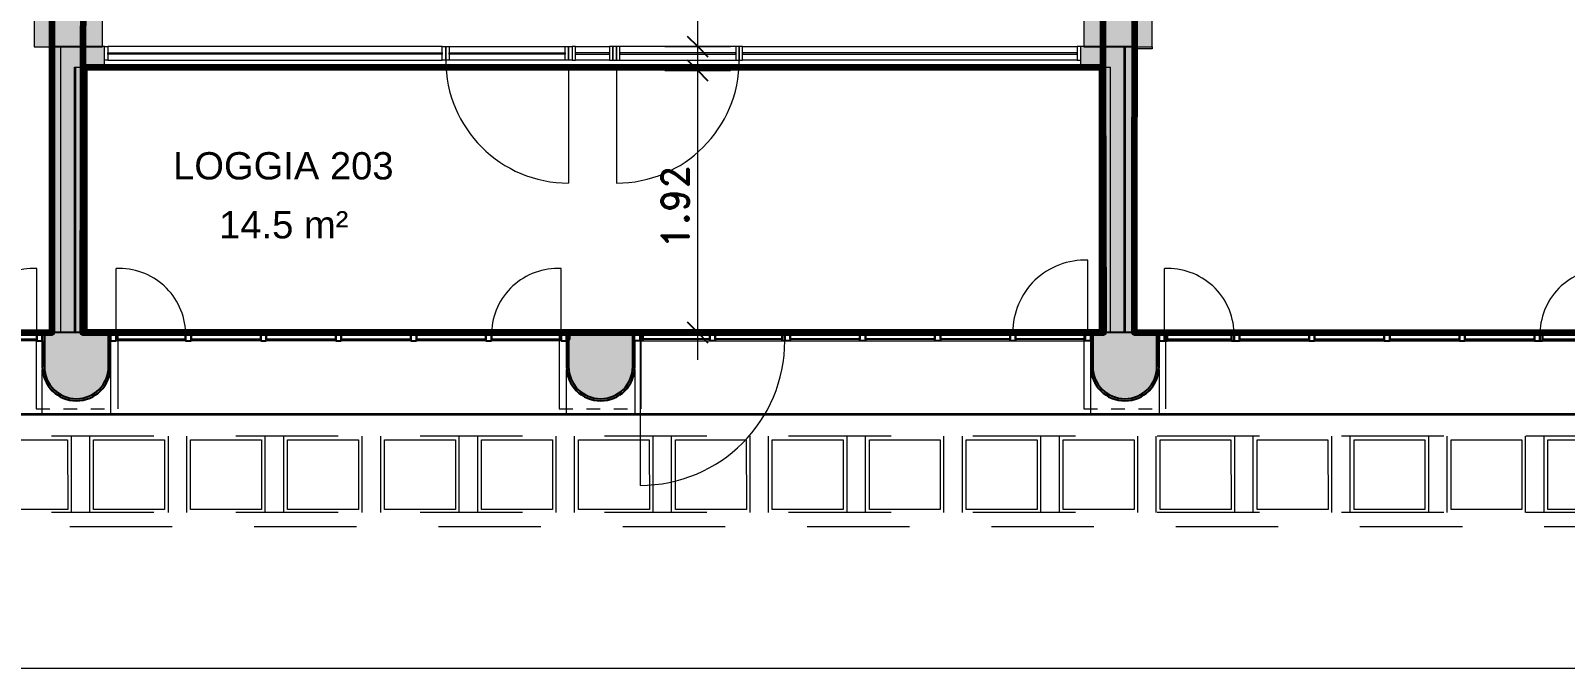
# Model space of a CAD drawing. Header units: metres. Extents: x -227.9 to -140, y 37.9 to 92.1.
# Drawn here: x -218.9 to -207.66, y 38.01 to 42.68 of the extents above; entities that cross this region are included whole.
import ezdxf

# ---------------------------------------------------------------- set-up
doc = ezdxf.new("R2010")
doc.units = ezdxf.units.M
doc.linetypes.add('JIS_02_0.7', pattern=[1.35, 0.75, -0.6])
doc.linetypes.add('Projeté', pattern=[0.003969, 0.002381, -0.001587])
for name, color, linetype, lineweight in [('A-ANNO-DIMS', 7, 'Continuous', 9), ('A-ANNO-DIMS-100', 7, 'Continuous', 9), ('A-AREA-IDEN', 7, 'Continuous', 9), ('A-COLS', 7, 'Continuous', 5), ('A-FLOR', 7, 'Continuous', 5), ('A-GLAZ', 7, 'Continuous', 5), ('A-WALL', 7, 'Continuous', 5), ('A-WALL-PATT', 7, 'Continuous', 13), ('I-WALL', 7, 'Continuous', 5), ('Q-SPCQ', 7, 'Continuous', 5), ('S-COLS', 7, 'Continuous', 5)]:
    doc.layers.add(name, color=color, linetype=linetype, lineweight=lineweight)
doc.layers.add('A-DETL', color=94, linetype='Continuous', lineweight=5, true_color=0x00a600)
doc.layers.add('Chambre', color=40, linetype='Continuous')
doc.layers.add('LOGGIA', color=131, linetype='Continuous')
doc.styles.add('Arial_1', font='arial.ttf', dxfattribs={"height": 0.2})
doc.styles.add('RomanD_B', font='', dxfattribs={"height": 0.2})
doc.styles.get('RomanD_B').set_extended_font_data('RomanD', bold=True)
doc.dimstyles.new('LAG-Romans_0_2', dxfattribs={"dimscale": 0.3048, "dimtxt": 0.200715, "dimasz": 0.492126, "dimexe": 0.787402, "dimexo": 0.0625, "dimgap": 0, "dimtad": 1, "dimrnd": 0.01, "dimzin": 0, "dimdsep": 46, "dimtxsty": 'RomanD_B', "dimblk1": 'OBLIQUE', "dimblk2": 'OBLIQUE', "dimsah": 1, "dimcen": 0.09, "dimdle": 0.656168, "dimazin": 0, "dimtfac": 1, "dimtdec": 4, "dimtix": 1, "dimtmove": 0, "dimatfit": 3, "dimfxl": 0.787402, "dimfxlon": 1, "dimtvp": 1, "dimtolj": 1, "dimtzin": 0, "dimarcsym": 2})

# ---------------------------------------------------------------- blocks, each defined once
blk = doc.blocks.new('LAG-B2020-FENÊTRE-12FT-02-01 - LAG-B2020-FENÊTRE-12FT-02-01_02-V3-MUC-LAG-PRO-PLA-ARC-TZN-N02-AG02Ec-Cote')
at = {"layer": 'A-GLAZ', "lineweight": 9}
for p, q in [((2.54, 0.323), (-0.8, 0.323)), ((-0.8, 0.313), (-0.8, 0.323)), ((2.54, 0.313), (-0.8, 0.313)), ((2.54, 0.323), (2.54, 0.313)), ((2.54, 0.313), (2.54, 0.28)), ((-0.8, -0.03), (-0.8, -0.01)), ((-0.76, -0.22), (-0.25, -0.22)), ((-0.21, -0.22), (0.3, -0.22)), ((0.34, -0.22), (0.85, -0.22)), ((0.89, -0.22), (1.4, -0.22)), ((1.44, -0.22), (1.95, -0.22)), ((1.99, -0.22), (2.5, -0.22)), ((-0.25, -0.28), (-0.76, -0.28)), ((-0.76, -0.28), (-0.76, -0.75)), ((0.3, -0.28), (-0.21, -0.28)), ((0.85, -0.28), (0.34, -0.28)), ((1.4, -0.28), (0.89, -0.28)), ((1.95, -0.28), (1.44, -0.28)), ((2.5, -0.28), (1.99, -0.28)), ((2.5, -0.28), (2.5, -0.75))]:
    blk.add_line(p, q, dxfattribs=at)
at = {"layer": 'A-GLAZ', "lineweight": 25}
for p, q in [((-0.76, -0.22), (-0.8, -0.22)), ((-0.8, -0.22), (-0.8, -0.28)), ((-0.76, -0.28), (-0.76, -0.22)), ((-0.21, -0.22), (-0.25, -0.22)), ((-0.25, -0.22), (-0.25, -0.28)), ((-0.21, -0.28), (-0.21, -0.22)), ((0.34, -0.22), (0.3, -0.22)), ((0.3, -0.22), (0.3, -0.28)), ((0.34, -0.28), (0.34, -0.22)), ((0.89, -0.22), (0.85, -0.22)), ((0.85, -0.22), (0.85, -0.28)), ((0.89, -0.28), (0.89, -0.22)), ((1.44, -0.22), (1.4, -0.22)), ((1.4, -0.22), (1.4, -0.28)), ((1.44, -0.28), (1.44, -0.22)), ((1.99, -0.22), (1.95, -0.22)), ((1.95, -0.22), (1.95, -0.28)), ((1.99, -0.28), (1.99, -0.22)), ((2.54, -0.22), (2.5, -0.22)), ((2.5, -0.22), (2.5, -0.28)), ((2.54, -0.28), (2.54, -0.22)), ((-0.8, -0.28), (-0.76, -0.28)), ((-0.25, -0.232), (-0.76, -0.232)), ((-0.76, -0.232), (-0.76, -0.268)), ((-0.76, -0.268), (-0.25, -0.268)), ((-0.25, -0.268), (-0.25, -0.232)), ((-0.25, -0.28), (-0.21, -0.28)), ((0.3, -0.232), (-0.21, -0.232)), ((-0.21, -0.232), (-0.21, -0.268)), ((-0.21, -0.268), (0.3, -0.268)), ((0.3, -0.268), (0.3, -0.232)), ((0.3, -0.28), (0.34, -0.28)), ((0.85, -0.232), (0.34, -0.232)), ((0.34, -0.232), (0.34, -0.268)), ((0.34, -0.268), (0.85, -0.268)), ((0.85, -0.268), (0.85, -0.232)), ((0.85, -0.28), (0.89, -0.28)), ((1.4, -0.232), (0.89, -0.232)), ((0.89, -0.232), (0.89, -0.268)), ((0.89, -0.268), (1.4, -0.268)), ((1.4, -0.268), (1.4, -0.232)), ((1.4, -0.28), (1.44, -0.28)), ((1.95, -0.232), (1.44, -0.232)), ((1.44, -0.232), (1.44, -0.268)), ((1.44, -0.268), (1.95, -0.268)), ((1.95, -0.268), (1.95, -0.232)), ((1.95, -0.28), (1.99, -0.28)), ((2.5, -0.232), (1.99, -0.232)), ((1.99, -0.232), (1.99, -0.268)), ((1.99, -0.268), (2.5, -0.268)), ((2.5, -0.268), (2.5, -0.232)), ((2.5, -0.28), (2.54, -0.28))]:
    blk.add_line(p, q, dxfattribs=at)
at = {"layer": 'A-GLAZ', "lineweight": 9}
for centre, start, end in [((-0.736, -0.264), 267.1419, 358.1318), ((2.476, -0.264), 181.8682, 272.8581)]:
    blk.add_arc(centre, 0.486, start, end, dxfattribs=at)
blk = doc.blocks.new('LAG-B2020-FENÊTRE-12FT-02-01 - LAG-B2020-FENÊTRE-12FT-02-01_02-V4-MUC-LAG-PRO-PLA-ARC-TZN-N02-AG02Ec-Cote')
at = {"layer": 'A-GLAZ', "lineweight": 9}
for p, q in [((2.54, 0.323), (-0.8, 0.323)), ((-0.8, 0.313), (-0.8, 0.323)), ((2.54, 0.313), (-0.8, 0.313)), ((2.54, 0.323), (2.54, 0.313)), ((-0.8, -0.03), (-0.8, -0.01)), ((2.54, -0.01), (2.54, -0.03)), ((-0.76, -0.22), (-0.25, -0.22)), ((-0.21, -0.22), (0.3, -0.22)), ((0.34, -0.22), (0.85, -0.22)), ((0.89, -0.22), (1.4, -0.22)), ((1.44, -0.22), (1.95, -0.22)), ((1.99, -0.22), (2.5, -0.22)), ((-0.25, -0.28), (-0.76, -0.28)), ((-0.76, -0.28), (-0.76, -0.75)), ((0.3, -0.28), (-0.21, -0.28)), ((0.85, -0.28), (0.34, -0.28)), ((1.4, -0.28), (0.89, -0.28)), ((1.95, -0.28), (1.44, -0.28)), ((2.5, -0.28), (1.99, -0.28)), ((2.5, -0.28), (2.5, -0.75))]:
    blk.add_line(p, q, dxfattribs=at)
at = {"layer": 'A-GLAZ', "lineweight": 25}
for p, q in [((-0.76, -0.22), (-0.8, -0.22)), ((-0.8, -0.22), (-0.8, -0.28)), ((-0.76, -0.28), (-0.76, -0.22)), ((-0.21, -0.22), (-0.25, -0.22)), ((-0.25, -0.22), (-0.25, -0.28)), ((-0.21, -0.28), (-0.21, -0.22)), ((0.34, -0.22), (0.3, -0.22)), ((0.3, -0.22), (0.3, -0.28)), ((0.34, -0.28), (0.34, -0.22)), ((0.89, -0.22), (0.85, -0.22)), ((0.85, -0.22), (0.85, -0.28)), ((0.89, -0.28), (0.89, -0.22)), ((1.44, -0.22), (1.4, -0.22)), ((1.4, -0.22), (1.4, -0.28)), ((1.44, -0.28), (1.44, -0.22)), ((1.99, -0.22), (1.95, -0.22)), ((1.95, -0.22), (1.95, -0.28)), ((1.99, -0.28), (1.99, -0.22)), ((2.54, -0.22), (2.5, -0.22)), ((2.5, -0.22), (2.5, -0.28)), ((2.54, -0.28), (2.54, -0.22)), ((-0.8, -0.28), (-0.76, -0.28)), ((-0.25, -0.232), (-0.76, -0.232)), ((-0.76, -0.232), (-0.76, -0.268)), ((-0.76, -0.268), (-0.25, -0.268)), ((-0.25, -0.268), (-0.25, -0.232)), ((-0.25, -0.28), (-0.21, -0.28)), ((0.3, -0.232), (-0.21, -0.232)), ((-0.21, -0.232), (-0.21, -0.268)), ((-0.21, -0.268), (0.3, -0.268)), ((0.3, -0.268), (0.3, -0.232)), ((0.3, -0.28), (0.34, -0.28)), ((0.85, -0.232), (0.34, -0.232)), ((0.34, -0.232), (0.34, -0.268)), ((0.34, -0.268), (0.85, -0.268)), ((0.85, -0.268), (0.85, -0.232)), ((0.85, -0.28), (0.89, -0.28)), ((1.4, -0.232), (0.89, -0.232)), ((0.89, -0.232), (0.89, -0.268)), ((0.89, -0.268), (1.4, -0.268)), ((1.4, -0.268), (1.4, -0.232)), ((1.4, -0.28), (1.44, -0.28)), ((1.95, -0.232), (1.44, -0.232)), ((1.44, -0.232), (1.44, -0.268)), ((1.44, -0.268), (1.95, -0.268)), ((1.95, -0.268), (1.95, -0.232)), ((1.95, -0.28), (1.99, -0.28)), ((2.5, -0.232), (1.99, -0.232)), ((1.99, -0.232), (1.99, -0.268)), ((1.99, -0.268), (2.5, -0.268)), ((2.5, -0.268), (2.5, -0.232)), ((2.5, -0.28), (2.54, -0.28))]:
    blk.add_line(p, q, dxfattribs=at)
at = {"layer": 'A-GLAZ', "lineweight": 9}
for centre, start, end in [((-0.736, -0.264), 267.1419, 358.1318), ((2.476, -0.264), 181.8682, 272.8581)]:
    blk.add_arc(centre, 0.486, start, end, dxfattribs=at)
blk = doc.blocks.new('LAG-B2020-FENÊTRE-12FT-02-01 - LAG-B2020-FENÊTRE-12FT-02-01_02-V5-MUC-LAG-PRO-PLA-ARC-TZN-N02-AG02Ec-Cote')
at = {"layer": 'A-GLAZ', "lineweight": 9}
for p, q in [((-0.76, -0.28), (-0.76, -0.75)), ((2.5, -0.28), (2.5, -0.75))]:
    blk.add_line(p, q, dxfattribs=at)
for centre, start, end in [((-0.736, -0.264), 267.1419, 358.1318), ((2.476, -0.264), 181.8682, 272.8581)]:
    blk.add_arc(centre, 0.486, start, end, dxfattribs=at)
blk = doc.blocks.new('LAG-B2010_90-VIDE-COLONNE - LAG-B2010_90-VIDE-COLONNE-FAC-0_5_1_7-10796201-MUC-LAG-PRO-PLA-ARC-TZN-N02-AG02Ec-Cote')
at = {"layer": 'A-GLAZ', "linetype": 'Projeté', "lineweight": 9}
for p, q in [((0.292, 0.28), (-0.308, 0.28)), ((-0.308, -0.28), (0.292, -0.28))]:
    blk.add_line(p, q, dxfattribs=at)
at = {"layer": 'A-GLAZ', "lineweight": 9}
for p, q in [((-0.308, 0.28), (-0.308, -0.28)), ((0.292, -0.28), (0.292, 0.28))]:
    blk.add_line(p, q, dxfattribs=at)
blk = doc.blocks.new('LAG-rebord de fenêtre - LAG-rebord de fenêtre-V16-MUC-LAG-PRO-PLA-ARC-TZN-N02-AG02Ec-Cote')
at = {"layer": 'Q-SPCQ', "color": 9, "lineweight": 9, "true_color": 0xc0c0c0}
for p, q in [((0.5, 0.355), (0, 0.355)), ((0, 0.345), (0, 0.355)), ((0, 0.022), (0, 0.345)), ((0.5, 0.345), (0, 0.345)), ((0.5, 0.355), (0.5, 0.345)), ((0.5, 0.345), (0.5, 0.022)), ((0.101, 0.202), (0.106, 0.206)), ((0.394, 0.205), (0.399, 0.202)), ((0, 0.022), (0.004, 0.05)), ((0.496, 0.05), (0.5, 0.022))]:
    blk.add_line(p, q, dxfattribs=at)
at = {"layer": 'Q-SPCQ', "color": 9, "lineweight": 9, "true_color": 0xc0c0c0, "flags": 128}
for points in [[(0.028, 0.116), (0.031, 0.123), (0.042, 0.141)], [(0.059, 0.163), (0.062, 0.166), (0.073, 0.177)], [(0.428, 0.177), (0.438, 0.166), (0.441, 0.163)], [(0.458, 0.141), (0.469, 0.123), (0.472, 0.116)], [(0.007, 0.063), (0.01, 0.074), (0.019, 0.098)], [(0.481, 0.098), (0.49, 0.074), (0.493, 0.063)]]:
    blk.add_lwpolyline(points, dxfattribs=at)
blk = doc.blocks.new('LAG-B2020-FENÊTRE-12FT-02-01_01 Incendies - LAG-B2020-FENÊTRE-12FT-02-01_02P-14189756-MUC-LAG-PRO-PLA-ARC-TZN-N02-AG02Ec-Cote')
at = {"layer": 'A-GLAZ', "lineweight": 13}
for p, q in [((2.52, 0.28), (2.52, 0.81)), ((-0.76, 0.22), (-0.76, -0.84))]:
    blk.add_line(p, q, dxfattribs=at)
at = {"layer": 'A-GLAZ', "lineweight": 25}
for p, q in [((-0.8, 0.22), (-0.8, 0.28)), ((-0.8, 0.28), (-0.76, 0.28)), ((-0.76, 0.22), (-0.76, 0.28)), ((-0.76, 0.28), (-0.74, 0.28)), ((-0.76, 0.28), (-0.76, 0.22)), ((-0.74, 0.28), (-0.74, 0.22)), ((-0.74, 0.232), (-0.74, 0.268)), ((-0.74, 0.268), (-0.25, 0.268)), ((-0.25, 0.232), (-0.74, 0.232)), ((-0.25, 0.22), (-0.25, 0.28)), ((-0.25, 0.28), (-0.21, 0.28)), ((-0.25, 0.268), (-0.25, 0.232)), ((-0.21, 0.28), (-0.21, 0.22)), ((-0.21, 0.232), (-0.21, 0.268)), ((-0.21, 0.268), (0.28, 0.268)), ((0.28, 0.232), (-0.21, 0.232)), ((0.28, 0.22), (0.28, 0.28)), ((0.28, 0.28), (0.3, 0.28)), ((0.28, 0.268), (0.28, 0.232)), ((0.3, 0.28), (0.3, 0.22)), ((0.3, 0.22), (0.3, 0.28)), ((0.3, 0.28), (0.34, 0.28)), ((0.34, 0.28), (0.34, 0.22)), ((0.34, 0.232), (0.34, 0.268)), ((0.34, 0.268), (0.85, 0.268)), ((0.85, 0.232), (0.34, 0.232)), ((0.85, 0.22), (0.85, 0.28)), ((0.85, 0.28), (0.89, 0.28)), ((0.85, 0.268), (0.85, 0.232)), ((0.89, 0.28), (0.89, 0.22)), ((0.89, 0.232), (0.89, 0.268)), ((0.89, 0.268), (1.4, 0.268)), ((1.4, 0.232), (0.89, 0.232)), ((1.4, 0.22), (1.4, 0.28)), ((1.4, 0.28), (1.44, 0.28)), ((1.4, 0.268), (1.4, 0.232)), ((1.44, 0.28), (1.44, 0.22)), ((1.44, 0.232), (1.44, 0.268)), ((1.44, 0.268), (1.95, 0.268)), ((1.95, 0.232), (1.44, 0.232)), ((1.95, 0.22), (1.95, 0.28)), ((1.95, 0.28), (1.99, 0.28)), ((1.95, 0.268), (1.95, 0.232)), ((1.99, 0.28), (1.99, 0.22)), ((1.99, 0.232), (1.99, 0.268)), ((1.99, 0.268), (2.5, 0.268)), ((2.5, 0.232), (1.99, 0.232)), ((2.5, 0.22), (2.5, 0.28)), ((2.5, 0.28), (2.54, 0.28)), ((2.5, 0.268), (2.5, 0.232)), ((2.54, 0.28), (2.54, 0.22)), ((-0.76, 0.22), (-0.8, 0.22)), ((-0.74, 0.22), (-0.76, 0.22)), ((-0.21, 0.22), (-0.25, 0.22)), ((0.3, 0.22), (0.28, 0.22)), ((0.34, 0.22), (0.3, 0.22)), ((0.89, 0.22), (0.85, 0.22)), ((1.44, 0.22), (1.4, 0.22)), ((1.99, 0.22), (1.95, 0.22)), ((2.54, 0.22), (2.5, 0.22))]:
    blk.add_line(p, q, dxfattribs=at)
at = {"layer": 'A-GLAZ', "lineweight": 9}
for p, q in [((-0.25, 0.28), (-0.74, 0.28)), ((0.28, 0.28), (-0.21, 0.28)), ((0.85, 0.28), (0.34, 0.28)), ((1.4, 0.28), (0.89, 0.28)), ((1.95, 0.28), (1.44, 0.28)), ((2.5, 0.28), (1.99, 0.28)), ((-0.74, 0.22), (-0.25, 0.22)), ((-0.21, 0.22), (0.28, 0.22)), ((0.34, 0.22), (0.85, 0.22)), ((0.89, 0.22), (1.4, 0.22)), ((1.44, 0.22), (1.95, 0.22)), ((1.99, 0.22), (2.5, 0.22)), ((2.54, 0.22), (2.54, -0.313)), ((-0.8, 0.006), (-0.8, 0.024)), ((-0.8, -0.323), (-0.8, -0.313)), ((-0.8, -0.313), (2.54, -0.313)), ((-0.8, -0.323), (2.54, -0.323)), ((2.54, -0.313), (2.54, -0.323))]:
    blk.add_line(p, q, dxfattribs=at)
at = {"layer": 'A-GLAZ', "lineweight": 13}
for centre, radius, start, end in [((2.499, 0.282), 0.529, 87.6866, 180.1887), ((-0.76, 0.22), 1.06, 270, 360)]:
    blk.add_arc(centre, radius, start, end, dxfattribs=at)
blk = doc.blocks.new('MUC-LAG-DCE-M3D-ARC-FAC-TNV-v21_rvt-1-MUC-LAG-PRO-PLA-ARC-TZN-N02-AG02Ec-Cote')
at = {"layer": 'A-COLS', "true_color": 0x808080}
for points in [[(-214.722, 39.97), (-214.666, 39.976), (-214.613, 39.994), (-214.566, 40.024), (-214.526, 40.064), (-214.497, 40.111), (-214.478, 40.164), (-214.472, 40.22), (-214.473, 40.47), (-214.487, 40.47), (-214.487, 40.22), (-214.493, 40.167), (-214.51, 40.118), (-214.538, 40.073), (-214.575, 40.036), (-214.62, 40.008), (-214.67, 39.991), (-214.722, 39.985), (-214.774, 39.991), (-214.824, 40.008), (-214.868, 40.036), (-214.906, 40.073), (-214.934, 40.118), (-214.951, 40.167), (-214.957, 40.22), (-214.957, 40.47), (-214.972, 40.47), (-214.972, 40.22), (-214.966, 40.164), (-214.947, 40.111), (-214.917, 40.064), (-214.878, 40.024), (-214.83, 39.994), (-214.778, 39.976)], [(-214.722, 39.985), (-214.67, 39.991), (-214.62, 40.008), (-214.575, 40.036), (-214.538, 40.073), (-214.51, 40.118), (-214.493, 40.167), (-214.487, 40.22), (-214.487, 40.47), (-214.957, 40.47), (-214.957, 40.22), (-214.951, 40.167), (-214.934, 40.118), (-214.906, 40.073), (-214.868, 40.036), (-214.824, 40.008), (-214.774, 39.991)]]:
    blk.add_hatch(color=8, dxfattribs=at).paths.add_polyline_path(points)
at = {"layer": 'A-WALL', "true_color": 0x808080}
for points in [[(-218.562, 39.97), (-218.506, 39.976), (-218.453, 39.994), (-218.406, 40.024), (-218.366, 40.064), (-218.337, 40.111), (-218.318, 40.164), (-218.312, 40.22), (-218.312, 40.47), (-218.327, 40.47), (-218.327, 40.22), (-218.333, 40.167), (-218.35, 40.118), (-218.378, 40.073), (-218.415, 40.036), (-218.46, 40.008), (-218.51, 39.991), (-218.562, 39.985), (-218.614, 39.991), (-218.664, 40.008), (-218.708, 40.036), (-218.746, 40.073), (-218.774, 40.118), (-218.791, 40.167), (-218.797, 40.22), (-218.797, 40.47), (-218.812, 40.47), (-218.812, 40.22), (-218.806, 40.164), (-218.787, 40.111), (-218.757, 40.064), (-218.718, 40.024), (-218.67, 39.994), (-218.618, 39.976), (-218.61, 39.975)], [(-218.562, 39.985), (-218.51, 39.991), (-218.46, 40.008), (-218.415, 40.036), (-218.378, 40.073), (-218.35, 40.118), (-218.333, 40.167), (-218.327, 40.22), (-218.327, 40.47), (-218.797, 40.47), (-218.797, 40.22), (-218.791, 40.167), (-218.774, 40.118), (-218.746, 40.073), (-218.708, 40.036), (-218.664, 40.008), (-218.61, 39.99)], [(-214.947, 40.42), (-214.947, 40.47), (-214.972, 40.47), (-214.972, 40.42)], [(-210.882, 39.97), (-210.826, 39.976), (-210.773, 39.994), (-210.726, 40.024), (-210.686, 40.064), (-210.657, 40.111), (-210.638, 40.164), (-210.632, 40.22), (-210.632, 40.47), (-210.647, 40.47), (-210.647, 40.22), (-210.653, 40.167), (-210.67, 40.118), (-210.698, 40.073), (-210.735, 40.036), (-210.78, 40.008), (-210.83, 39.991), (-210.882, 39.985), (-210.934, 39.991), (-210.984, 40.008), (-211.028, 40.036), (-211.066, 40.073), (-211.094, 40.118), (-211.111, 40.167), (-211.117, 40.22), (-211.117, 40.47), (-211.132, 40.47), (-211.132, 40.22), (-211.126, 40.164), (-211.107, 40.111), (-211.077, 40.064), (-211.038, 40.024), (-210.99, 39.994), (-210.938, 39.976)], [(-210.882, 39.985), (-210.83, 39.991), (-210.78, 40.008), (-210.735, 40.036), (-210.698, 40.073), (-210.67, 40.118), (-210.653, 40.167), (-210.647, 40.22), (-210.647, 40.47), (-211.117, 40.47), (-211.117, 40.22), (-211.111, 40.167), (-211.094, 40.118), (-211.066, 40.073), (-211.028, 40.036), (-210.984, 40.008), (-210.934, 39.991)]]:
    blk.add_hatch(color=8, dxfattribs=at).paths.add_polyline_path(points)
at = {"layer": 'A-COLS', "lineweight": 25}
for p, q in [((-214.957, 40.47), (-214.972, 40.47)), ((-214.487, 40.47), (-214.957, 40.47)), ((-214.957, 40.47), (-214.957, 40.22)), ((-214.957, 40.22), (-214.957, 40.47)), ((-214.487, 40.22), (-214.487, 40.47)), ((-214.473, 40.47), (-214.487, 40.47)), ((-214.487, 40.47), (-214.487, 40.22)), ((-214.972, 40.41), (-214.972, 40.22)), ((-214.472, 40.22), (-214.472, 40.41))]:
    blk.add_line(p, q, dxfattribs=at)
for radius in [0.25, 0.235, 0.235]:
    blk.add_arc((-214.722, 40.22), radius, 180, 360, dxfattribs=at)
at = {"layer": 'A-FLOR', "lineweight": 9}
blk.add_line((-226.83, 38.01), (-204.583, 38.01), dxfattribs=at)
at = {"layer": 'A-GLAZ', "lineweight": 25}
for p, q in [((-210.592, 40.47), (-210.632, 40.47)), ((-210.632, 40.47), (-210.632, 40.41)), ((-210.592, 40.41), (-210.592, 40.47)), ((-210.572, 40.47), (-210.592, 40.47)), ((-210.592, 40.47), (-210.592, 40.41)), ((-210.572, 40.41), (-210.572, 40.47)), ((-210.082, 40.47), (-210.102, 40.47)), ((-210.102, 40.47), (-210.102, 40.41)), ((-210.042, 40.47), (-210.082, 40.47)), ((-210.082, 40.47), (-210.082, 40.41)), ((-210.082, 40.41), (-210.082, 40.47)), ((-210.042, 40.41), (-210.042, 40.47)), ((-209.532, 40.47), (-209.532, 40.41)), ((-209.492, 40.47), (-209.532, 40.47)), ((-209.492, 40.41), (-209.492, 40.47)), ((-208.942, 40.47), (-208.982, 40.47)), ((-208.982, 40.47), (-208.982, 40.41)), ((-208.942, 40.41), (-208.942, 40.47)), ((-208.392, 40.47), (-208.432, 40.47)), ((-208.432, 40.47), (-208.432, 40.41)), ((-208.392, 40.41), (-208.392, 40.47)), ((-207.882, 40.47), (-207.882, 40.41)), ((-207.842, 40.47), (-207.882, 40.47)), ((-207.842, 40.41), (-207.842, 40.47)), ((-207.822, 40.47), (-207.842, 40.47)), ((-207.842, 40.47), (-207.842, 40.41)), ((-207.822, 40.41), (-207.822, 40.47)), ((-210.632, 40.41), (-210.592, 40.41)), ((-210.592, 40.41), (-210.572, 40.41)), ((-210.102, 40.458), (-210.572, 40.458)), ((-210.572, 40.458), (-210.572, 40.422)), ((-210.572, 40.422), (-210.102, 40.422)), ((-210.102, 40.422), (-210.102, 40.458)), ((-210.102, 40.41), (-210.082, 40.41)), ((-210.082, 40.41), (-210.042, 40.41)), ((-209.532, 40.458), (-210.042, 40.458)), ((-210.042, 40.458), (-210.042, 40.422)), ((-210.042, 40.422), (-209.532, 40.422)), ((-209.532, 40.422), (-209.532, 40.458)), ((-209.532, 40.41), (-209.492, 40.41)), ((-208.982, 40.458), (-209.492, 40.458)), ((-209.492, 40.458), (-209.492, 40.422)), ((-209.492, 40.422), (-208.982, 40.422)), ((-208.982, 40.422), (-208.982, 40.458)), ((-208.982, 40.41), (-208.942, 40.41)), ((-208.432, 40.458), (-208.942, 40.458)), ((-208.942, 40.458), (-208.942, 40.422)), ((-208.942, 40.422), (-208.432, 40.422)), ((-208.432, 40.422), (-208.432, 40.458)), ((-208.432, 40.41), (-208.392, 40.41)), ((-208.392, 40.458), (-208.392, 40.422)), ((-207.882, 40.458), (-208.392, 40.458)), ((-208.392, 40.422), (-207.882, 40.422)), ((-207.882, 40.422), (-207.882, 40.458)), ((-207.882, 40.41), (-207.842, 40.41)), ((-207.842, 40.41), (-207.822, 40.41)), ((-207.822, 40.458), (-207.822, 40.422)), ((-207.352, 40.458), (-207.822, 40.458)), ((-207.822, 40.422), (-207.352, 40.422))]:
    blk.add_line(p, q, dxfattribs=at)
at = {"layer": 'A-GLAZ', "lineweight": 9}
for p, q in [((-210.572, 40.47), (-210.102, 40.47)), ((-209.532, 40.47), (-210.042, 40.47)), ((-209.492, 40.47), (-208.982, 40.47)), ((-208.942, 40.47), (-208.432, 40.47)), ((-208.392, 40.47), (-207.882, 40.47)), ((-207.822, 40.47), (-207.352, 40.47)), ((-210.572, 40.41), (-210.102, 40.41)), ((-210.042, 40.41), (-209.532, 40.41)), ((-209.492, 40.41), (-208.982, 40.41)), ((-208.942, 40.41), (-208.432, 40.41)), ((-208.392, 40.41), (-207.882, 40.41)), ((-207.822, 40.41), (-207.352, 40.41)), ((-210.632, 40.199), (-210.632, 40.22)), ((-210.632, 39.867), (-210.632, 39.877)), ((-210.632, 39.877), (-207.292, 39.877)), ((-210.632, 39.867), (-207.292, 39.867))]:
    blk.add_line(p, q, dxfattribs=at)
at = {"layer": 'A-WALL', "lineweight": 25}
for p, q in [((-218.797, 40.47), (-218.812, 40.47)), ((-218.327, 40.47), (-218.797, 40.47)), ((-218.797, 40.47), (-218.797, 40.22)), ((-218.797, 40.22), (-218.797, 40.47)), ((-218.327, 40.22), (-218.327, 40.47)), ((-218.312, 40.47), (-218.327, 40.47)), ((-218.327, 40.47), (-218.327, 40.22)), ((-214.947, 40.47), (-214.972, 40.47)), ((-214.947, 40.42), (-214.947, 40.47)), ((-211.117, 40.47), (-211.132, 40.47)), ((-211.132, 40.47), (-211.132, 40.22)), ((-210.647, 40.47), (-211.117, 40.47)), ((-211.117, 40.47), (-211.117, 40.22)), ((-211.117, 40.22), (-211.117, 40.47)), ((-210.647, 40.22), (-210.647, 40.47)), ((-210.632, 40.47), (-210.647, 40.47)), ((-210.647, 40.47), (-210.647, 40.22)), ((-210.632, 40.22), (-210.632, 40.47)), ((-218.812, 40.41), (-218.812, 40.22)), ((-218.312, 40.22), (-218.312, 40.41)), ((-214.972, 40.42), (-214.947, 40.42))]:
    blk.add_line(p, q, dxfattribs=at)
for centre, radius in [((-218.562, 40.22), 0.25), ((-218.562, 40.22), 0.235), ((-218.562, 40.22), 0.235), ((-210.882, 40.22), 0.25), ((-210.882, 40.22), 0.235), ((-210.882, 40.22), 0.235)]:
    blk.add_arc(centre, radius, 180, 360, dxfattribs=at)
at = {"layer": 'A-GLAZ', "lineweight": 9, "rotation": 180}
for name, p in [('LAG-B2020-FENÊTRE-12FT-02-01 - LAG-B2020-FENÊTRE-12FT-02-01_02-V3-MUC-LAG-PRO-PLA-ARC-TZN-N02-AG02Ec-Cote', (-219.612, 40.19)), ('LAG-B2020-FENÊTRE-12FT-02-01 - LAG-B2020-FENÊTRE-12FT-02-01_02-V4-MUC-LAG-PRO-PLA-ARC-TZN-N02-AG02Ec-Cote', (-215.772, 40.19)), ('LAG-B2020-FENÊTRE-12FT-02-01 - LAG-B2020-FENÊTRE-12FT-02-01_02-V5-MUC-LAG-PRO-PLA-ARC-TZN-N02-AG02Ec-Cote', (-208.092, 40.19)), ('LAG-B2010_90-VIDE-COLONNE - LAG-B2010_90-VIDE-COLONNE-FAC-0_5_1_7-10796201-MUC-LAG-PRO-PLA-ARC-TZN-N02-AG02Ec-Cote', (-218.564, 40.19)), ('LAG-B2010_90-VIDE-COLONNE - LAG-B2010_90-VIDE-COLONNE-FAC-0_5_1_7-10796201-MUC-LAG-PRO-PLA-ARC-TZN-N02-AG02Ec-Cote', (-214.734, 40.19)), ('LAG-B2010_90-VIDE-COLONNE - LAG-B2010_90-VIDE-COLONNE-FAC-0_5_1_7-10796201-MUC-LAG-PRO-PLA-ARC-TZN-N02-AG02Ec-Cote', (-210.891, 40.19))]:
    blk.add_blockref(name, p, dxfattribs=at)
at = {"layer": 'A-GLAZ', "lineweight": 9}
blk.add_blockref('LAG-B2020-FENÊTRE-12FT-02-01_01 Incendies - LAG-B2020-FENÊTRE-12FT-02-01_02P-14189756-MUC-LAG-PRO-PLA-ARC-TZN-N02-AG02Ec-Cote', (-213.673, 40.19), dxfattribs=at)
at = {"layer": 'Q-SPCQ', "lineweight": 9, "rotation": 180}
for p in [(-218.312, 40.222), (-214.472, 40.222), (-210.632, 40.222)]:
    blk.add_blockref('LAG-rebord de fenêtre - LAG-rebord de fenêtre-V16-MUC-LAG-PRO-PLA-ARC-TZN-N02-AG02Ec-Cote', p, dxfattribs=at)
blk = doc.blocks.new('LAG-C1020-FENÊTRE-12FT-22-01 - LAG-C1020-FENÊTRE-12FT-22-01-11436873-MUC-LAG-PRO-PLA-ARC-TZN-N02-AG02Ec-Cote')
at = {"layer": 'A-GLAZ'}
for p, q in [((0.45, 0.075), (0.45, 0.925)), ((-2.925, 0.025), (-0.475, 0.025)), ((0.425, 0.025), (-0.425, 0.025)), ((-0.475, -0.075), (-2.925, -0.075)), ((-0.425, -0.075), (0.425, -0.075))]:
    blk.add_line(p, q, dxfattribs=at)
at = {"layer": 'A-GLAZ', "lineweight": 13}
for p, q in [((-2.925, 0.025), (-2.95, 0.025)), ((-2.925, -0.075), (-2.925, 0.025)), ((-0.45, 0.025), (-0.475, 0.025)), ((-0.475, 0.025), (-0.475, -0.075)), ((-0.425, 0.025), (-0.45, 0.025)), ((-0.45, 0.025), (-0.45, -0.075)), ((-0.45, -0.075), (-0.45, 0.025)), ((-0.425, -0.075), (-0.425, 0.025)), ((0.45, 0.025), (0.425, 0.025)), ((0.425, 0.025), (0.425, -0.075)), ((0.45, -0.075), (0.45, 0.025)), ((0.475, 0.025), (0.45, 0.025)), ((0.45, 0.025), (0.45, -0.075)), ((0.475, -0.075), (0.475, 0.025)), ((-2.95, -0.075), (-2.925, -0.075)), ((-0.475, -0.02), (-2.925, -0.02)), ((-2.925, -0.02), (-2.925, -0.03)), ((-2.925, -0.03), (-0.475, -0.03)), ((-0.475, -0.03), (-0.475, -0.02)), ((-0.475, -0.075), (-0.45, -0.075)), ((-0.45, -0.075), (-0.425, -0.075)), ((0.425, -0.02), (-0.425, -0.02)), ((-0.425, -0.02), (-0.425, -0.03)), ((-0.425, -0.03), (0.425, -0.03)), ((0.425, -0.03), (0.425, -0.02)), ((0.425, -0.075), (0.45, -0.075)), ((0.45, -0.075), (0.475, -0.075))]:
    blk.add_line(p, q, dxfattribs=at)
at = {"layer": 'A-GLAZ'}
blk.add_arc((0.45, 0.025), 0.9, 90, 180, dxfattribs=at)
blk = doc.blocks.new('LAG-C1020-FENÊTRE-12FT-22-01 - LAG-C1020-FENÊTRE-12FT-22-01-11436872-MUC-LAG-PRO-PLA-ARC-TZN-N02-AG02Ec-Cote')
at = {"layer": 'A-GLAZ', "lineweight": 13}
for p, q in [((-2.95, 0.075), (-2.925, 0.075)), ((-2.925, 0.075), (-2.925, -0.025)), ((-2.925, 0.03), (-0.475, 0.03)), ((-2.925, 0.02), (-2.925, 0.03)), ((-0.475, 0.02), (-2.925, 0.02)), ((-0.475, -0.025), (-0.475, 0.075)), ((-0.475, 0.075), (-0.45, 0.075)), ((-0.475, 0.03), (-0.475, 0.02)), ((-0.45, 0.075), (-0.425, 0.075)), ((-0.45, -0.025), (-0.45, 0.075)), ((-0.45, 0.075), (-0.45, -0.025)), ((-0.425, 0.075), (-0.425, -0.025)), ((-0.425, 0.02), (-0.425, 0.03)), ((-0.425, 0.03), (0.425, 0.03)), ((0.425, 0.02), (-0.425, 0.02)), ((0.425, 0.075), (0.45, 0.075)), ((0.425, -0.025), (0.425, 0.075)), ((0.425, 0.03), (0.425, 0.02)), ((0.45, 0.075), (0.45, -0.025)), ((0.45, 0.075), (0.475, 0.075)), ((0.45, -0.025), (0.45, 0.075)), ((0.475, 0.075), (0.475, -0.025)), ((-2.925, -0.025), (-2.95, -0.025)), ((-0.45, -0.025), (-0.475, -0.025)), ((-0.425, -0.025), (-0.45, -0.025)), ((0.45, -0.025), (0.425, -0.025)), ((0.475, -0.025), (0.45, -0.025))]:
    blk.add_line(p, q, dxfattribs=at)
at = {"layer": 'A-GLAZ'}
for p, q in [((-0.475, 0.075), (-2.925, 0.075)), ((-0.425, 0.075), (0.425, 0.075)), ((-2.925, -0.025), (-0.475, -0.025)), ((0.425, -0.025), (-0.425, -0.025)), ((0.45, -0.075), (0.45, -0.925))]:
    blk.add_line(p, q, dxfattribs=at)
blk.add_arc((0.45, -0.025), 0.9, 180, 270, dxfattribs=at)
blk = doc.blocks.new('LAG-C1020-FENÊTRE-12FT-22-02 - LAG-C1020-FENÊTRE-12FT-22-02-01-15471725-MUC-LAG-PRO-PLA-ARC-TZN-N02-AG02Ec-Cote')
at = {"layer": 'A-GLAZ', "lineweight": 13}
for p, q in [((-1.525, 0.025), (-1.55, 0.025)), ((-1.55, 0.025), (-1.55, -0.075)), ((-1.525, -0.075), (-1.525, 0.025)), ((-1.25, 0.025), (-1.275, 0.025)), ((-1.275, 0.025), (-1.275, -0.075)), ((-1.25, -0.075), (-1.25, 0.025)), ((-1.55, -0.075), (-1.525, -0.075)), ((-1.275, -0.02), (-1.525, -0.02)), ((-1.525, -0.02), (-1.525, -0.03)), ((-1.525, -0.03), (-1.275, -0.03)), ((-1.275, -0.03), (-1.275, -0.02)), ((-1.275, -0.075), (-1.25, -0.075))]:
    blk.add_line(p, q, dxfattribs=at)
at = {"layer": 'A-GLAZ'}
for p, q in [((-1.525, 0.025), (-1.275, 0.025)), ((-1.275, -0.075), (-1.525, -0.075))]:
    blk.add_line(p, q, dxfattribs=at)
blk = doc.blocks.new('DIMBLOCK56-MUC-LAG-PRO-PLA-ARC-TZN-N02-AG02Ec-Cote')
at = {"layer": 'A-ANNO-DIMS-100', "transparency": 16777216}
for p, q in [((-214.011, 40.27), (-214.011, 42.59)), ((-214.251, 42.39), (-213.771, 42.39)), ((-214.011, 42.39), (-214.251, 42.39)), ((-214.251, 40.47), (-213.771, 40.47)), ((-214.011, 40.47), (-214.251, 40.47))]:
    blk.add_line(p, q, dxfattribs=at)
at = {"layer": 'A-ANNO-DIMS-100', "lineweight": 25, "transparency": 16777216}
for p, q in [((-214.011, 42.39), (-214.086, 42.465)), ((-214.011, 42.39), (-213.936, 42.315)), ((-214.011, 40.47), (-214.086, 40.545)), ((-214.011, 40.47), (-213.936, 40.395))]:
    blk.add_line(p, q, dxfattribs=at)
at = {"layer": 'A-ANNO-DIMS-100', "color": 0, "transparency": 16777216, "insert": (-214.277, 41.086), "char_height": 0.2, "width": 0.82448, "attachment_point": 1, "rotation": 90, "line_spacing_factor": 1.146391, "style": 'RomanD_B'}
blk.add_mtext('1.92', dxfattribs=at)
blk = doc.blocks.new('_Oblique')
at = {"color": 0, "linetype": 'ByBlock', "lineweight": -2}
blk.add_line((-0.5, -0.5), (0.5, 0.5), dxfattribs=at)
blk = doc.blocks.new('DIMBLOCK57-MUC-LAG-PRO-PLA-ARC-TZN-N02-AG02Ec-Cote')
at = {"layer": 'A-ANNO-DIMS-100', "transparency": 16777216}
for p, q in [((-214.011, 42.365), (-214.011, 47.015)), ((-214.251, 46.815), (-213.771, 46.815)), ((-214.011, 46.815), (-214.251, 46.815)), ((-214.251, 42.565), (-213.771, 42.565)), ((-214.011, 42.565), (-214.251, 42.565))]:
    blk.add_line(p, q, dxfattribs=at)
at = {"layer": 'A-ANNO-DIMS-100', "lineweight": 25, "transparency": 16777216}
for p, q in [((-214.011, 46.815), (-214.086, 46.89)), ((-214.011, 46.815), (-213.936, 46.74)), ((-214.011, 42.565), (-214.086, 42.64)), ((-214.011, 42.565), (-213.936, 42.49))]:
    blk.add_line(p, q, dxfattribs=at)
at = {"layer": 'A-ANNO-DIMS-100', "color": 0, "transparency": 16777216, "insert": (-214.277, 44.346), "char_height": 0.2, "width": 0.82448, "attachment_point": 1, "rotation": 90, "line_spacing_factor": 1.146391, "style": 'RomanD_B'}
blk.add_mtext('4.25', dxfattribs=at)

msp = doc.modelspace()

# ---------------------------------------------------------------- hatches: boundary and pattern name
at = {"layer": 'A-WALL-PATT', "lineweight": 5, "true_color": 0xaaaaaa}
for points in [[(-210.877, 40.47), (-210.877, 42.565), (-210.887, 42.565), (-210.887, 40.47)], [(-218.567, 40.47), (-218.567, 42.415), (-218.577, 42.415), (-218.577, 40.47)]]:
    msp.add_hatch(color=253, dxfattribs=at).paths.add_polyline_path(points)
at = {"layer": 'I-WALL', "true_color": 0xaaaaaa}
for points in [[(-218.727, 40.47), (-218.727, 42.565), (-218.74, 42.565), (-218.74, 40.47)], [(-218.677, 40.47), (-218.677, 42.565), (-218.727, 42.565), (-218.727, 40.47)], [(-218.577, 40.47), (-218.577, 42.565), (-218.677, 42.565), (-218.677, 40.47), (-218.61, 40.47)], [(-210.987, 40.47), (-210.887, 40.47), (-210.887, 42.565), (-210.987, 42.565), (-210.987, 40.817)], [(-210.827, 40.47), (-210.827, 42.565), (-210.877, 42.565), (-210.877, 40.47)], [(-210.814, 40.47), (-210.814, 42.565), (-210.827, 42.565), (-210.827, 40.47)], [(-218.517, 40.47), (-218.517, 42.415), (-218.567, 42.415), (-218.567, 40.47)], [(-218.504, 40.47), (-218.504, 42.415), (-218.517, 42.415), (-218.517, 40.47)], [(-211.037, 40.47), (-211.037, 42.415), (-211.05, 42.415), (-211.05, 40.47)], [(-210.987, 40.47), (-210.987, 42.415), (-211.037, 42.415), (-211.037, 40.47)]]:
    msp.add_hatch(color=253, dxfattribs=at).paths.add_polyline_path(points)
h = msp.add_hatch(color=253, dxfattribs=at)
h.paths.add_polyline_path([(-211.037, 42.415), (-210.987, 42.415), (-210.987, 42.565), (-211.207, 42.565), (-211.207, 42.415), (-211.05, 42.415)])
h.paths.add_polyline_path([(-218.517, 42.415), (-218.357, 42.415), (-218.357, 42.565), (-218.577, 42.565), (-218.577, 42.415), (-218.567, 42.415)])
at = {"layer": 'S-COLS', "true_color": 0x808080}
for points in [[(-218.872, 42.564), (-218.372, 42.564), (-218.372, 43.064), (-218.872, 43.064)], [(-211.182, 42.564), (-210.682, 42.564), (-210.682, 43.064), (-211.182, 43.064)]]:
    msp.add_hatch(color=8, dxfattribs=at).paths.add_polyline_path(points)

# ---------------------------------------------------------------- linework, layer by layer
at = {"layer": 'A-DETL', "color": 9, "linetype": 'JIS_02_0.7', "lineweight": 9, "true_color": 0xc0c0c0}
for p, q in [((-151.845, 39.712), (-222.755, 39.712)), ((-219.146, 39.684), (-218.627, 39.685)), ((-219.146, 39.684), (-218.628, 39.685)), ((-218.627, 39.685), (-218.626, 39.174)), ((-218.601, 39.712), (-218.601, 39.151)), ((-218.464, 39.151), (-218.464, 39.712)), ((-218.436, 39.684), (-217.917, 39.685)), ((-218.436, 39.684), (-217.917, 39.685)), ((-218.436, 39.174), (-218.436, 39.684)), ((-217.917, 39.685), (-217.916, 39.174)), ((-217.891, 39.712), (-217.891, 39.151)), ((-217.754, 39.151), (-217.754, 39.712)), ((-217.726, 39.684), (-217.207, 39.685)), ((-217.726, 39.684), (-217.207, 39.685)), ((-217.726, 39.174), (-217.726, 39.684)), ((-217.207, 39.685), (-217.206, 39.174)), ((-217.181, 39.712), (-217.181, 39.151)), ((-217.044, 39.151), (-217.044, 39.712)), ((-217.015, 39.684), (-216.497, 39.685)), ((-217.015, 39.684), (-216.497, 39.685)), ((-217.015, 39.174), (-217.015, 39.684)), ((-216.497, 39.685), (-216.496, 39.174)), ((-216.471, 39.712), (-216.471, 39.151)), ((-216.333, 39.151), (-216.333, 39.712)), ((-216.305, 39.684), (-215.786, 39.685)), ((-216.305, 39.684), (-215.787, 39.685)), ((-216.305, 39.174), (-216.305, 39.684)), ((-215.786, 39.685), (-215.786, 39.174)), ((-215.761, 39.712), (-215.761, 39.151)), ((-215.623, 39.151), (-215.623, 39.712)), ((-215.595, 39.684), (-215.076, 39.685)), ((-215.595, 39.684), (-215.077, 39.685)), ((-215.595, 39.174), (-215.595, 39.684)), ((-215.076, 39.685), (-215.076, 39.174)), ((-215.05, 39.712), (-215.05, 39.151)), ((-214.913, 39.151), (-214.913, 39.712)), ((-214.885, 39.684), (-214.366, 39.685)), ((-214.885, 39.684), (-214.367, 39.685)), ((-214.885, 39.174), (-214.885, 39.684)), ((-214.366, 39.685), (-214.365, 39.174)), ((-214.34, 39.712), (-214.34, 39.151)), ((-214.203, 39.151), (-214.203, 39.712)), ((-214.175, 39.684), (-213.656, 39.685)), ((-214.175, 39.684), (-213.656, 39.685)), ((-214.175, 39.174), (-214.175, 39.684)), ((-213.656, 39.685), (-213.655, 39.174)), ((-213.63, 39.712), (-213.63, 39.151)), ((-213.493, 39.151), (-213.493, 39.712)), ((-213.465, 39.684), (-212.946, 39.685)), ((-213.465, 39.684), (-212.946, 39.685)), ((-213.465, 39.174), (-213.465, 39.684)), ((-212.946, 39.685), (-212.945, 39.174)), ((-212.92, 39.712), (-212.92, 39.151)), ((-212.783, 39.151), (-212.783, 39.712)), ((-212.754, 39.684), (-212.236, 39.685)), ((-212.754, 39.684), (-212.236, 39.685)), ((-212.754, 39.174), (-212.754, 39.684)), ((-212.236, 39.685), (-212.235, 39.174)), ((-212.21, 39.712), (-212.21, 39.151)), ((-212.072, 39.151), (-212.072, 39.712)), ((-212.044, 39.684), (-211.525, 39.685)), ((-212.044, 39.684), (-211.526, 39.685)), ((-212.044, 39.174), (-212.044, 39.684)), ((-211.525, 39.685), (-211.525, 39.174)), ((-211.499, 39.712), (-211.499, 39.151)), ((-211.362, 39.151), (-211.362, 39.712)), ((-211.334, 39.684), (-210.815, 39.685)), ((-211.334, 39.684), (-210.816, 39.685)), ((-211.334, 39.174), (-211.334, 39.684)), ((-210.815, 39.685), (-210.814, 39.174)), ((-210.789, 39.712), (-210.789, 39.151)), ((-210.652, 39.151), (-210.652, 39.712)), ((-210.624, 39.684), (-210.105, 39.685)), ((-210.624, 39.684), (-210.106, 39.685)), ((-210.624, 39.174), (-210.624, 39.684)), ((-210.105, 39.685), (-210.104, 39.174)), ((-210.079, 39.712), (-210.079, 39.151)), ((-209.942, 39.151), (-209.942, 39.712)), ((-209.914, 39.684), (-209.395, 39.685)), ((-209.914, 39.684), (-209.395, 39.685)), ((-209.914, 39.174), (-209.914, 39.684)), ((-209.395, 39.685), (-209.394, 39.174)), ((-209.369, 39.712), (-209.369, 39.151)), ((-209.232, 39.151), (-209.232, 39.712)), ((-209.203, 39.684), (-208.685, 39.685)), ((-209.203, 39.684), (-208.685, 39.685)), ((-209.203, 39.174), (-209.203, 39.684)), ((-208.685, 39.685), (-208.684, 39.174)), ((-208.659, 39.712), (-208.659, 39.151)), ((-208.521, 39.151), (-208.521, 39.712)), ((-208.493, 39.684), (-207.974, 39.685)), ((-208.493, 39.684), (-207.975, 39.685)), ((-208.493, 39.174), (-208.493, 39.684)), ((-207.974, 39.685), (-207.974, 39.174)), ((-207.949, 39.712), (-207.949, 39.151)), ((-207.811, 39.151), (-207.811, 39.712)), ((-207.783, 39.684), (-207.264, 39.685)), ((-207.783, 39.684), (-207.265, 39.685)), ((-207.783, 39.174), (-207.783, 39.684)), ((-151.845, 39.151), (-222.751, 39.151)), ((-218.626, 39.174), (-219.146, 39.174)), ((-217.916, 39.174), (-218.436, 39.174)), ((-217.206, 39.174), (-217.726, 39.174)), ((-216.496, 39.174), (-217.015, 39.174)), ((-215.786, 39.174), (-216.305, 39.174)), ((-215.076, 39.174), (-215.595, 39.174)), ((-214.365, 39.174), (-214.885, 39.174)), ((-213.655, 39.174), (-214.175, 39.174)), ((-212.945, 39.174), (-213.465, 39.174)), ((-212.235, 39.174), (-212.754, 39.174)), ((-211.525, 39.174), (-212.044, 39.174)), ((-210.814, 39.174), (-211.334, 39.174)), ((-210.104, 39.174), (-210.624, 39.174)), ((-209.394, 39.174), (-209.914, 39.174)), ((-208.684, 39.174), (-209.203, 39.174)), ((-207.974, 39.174), (-208.493, 39.174)), ((-207.264, 39.174), (-207.783, 39.174))]:
    msp.add_line(p, q, dxfattribs=at)
at = {"layer": 'A-DETL', "color": 7, "linetype": 'JIS_02_0.7'}
msp.add_line((-151.71, 39.046), (-222.878, 39.046), dxfattribs=at)
at = {"layer": 'A-FLOR'}
for p, q in [((-210.682, 42.55), (-210.8, 42.55)), ((-210.8, 42.55), (-210.8, 40.47)), ((-210.682, 42.564), (-210.682, 42.55)), ((-211.207, 42.415), (-218.357, 42.415))]:
    msp.add_line(p, q, dxfattribs=at)
at = {"layer": 'A-FLOR', "lineweight": 9}
msp.add_line((-210.814, 40.625), (-210.8, 40.625), dxfattribs=at)
at = {"layer": 'A-WALL'}
for p, q in [((-218.727, 40.47), (-218.727, 42.565)), ((-218.677, 40.47), (-218.677, 42.565)), ((-210.887, 40.47), (-210.887, 42.565)), ((-210.877, 40.47), (-210.877, 42.565)), ((-210.827, 40.47), (-210.827, 42.565)), ((-218.577, 40.47), (-218.577, 42.415)), ((-218.577, 42.415), (-218.504, 42.415)), ((-218.567, 40.47), (-218.567, 42.415)), ((-218.517, 40.47), (-218.517, 42.415)), ((-211.05, 42.415), (-210.987, 42.415)), ((-211.037, 40.47), (-211.037, 42.415)), ((-210.987, 40.47), (-210.987, 42.415))]:
    msp.add_line(p, q, dxfattribs=at)
at = {"layer": 'Chambre', "lineweight": 140}
for points in [[(-218.74, 49.464), (-218.897, 49.464), (-218.897, 49.951), (-222.159, 49.951), (-222.159, 48.752), (-222.752, 48.739), (-222.752, 40.47), (-218.74, 40.47), (-218.74, 49.464)], [(-211.057, 49.13), (-212.742, 49.13), (-212.738, 49.951), (-218.347, 49.951), (-218.347, 49.464), (-218.504, 49.464), (-218.517, 40.47), (-211.037, 40.47), (-211.057, 49.13)], [(-206.8, 48.739), (-207.395, 48.739), (-207.395, 49.951), (-210.807, 49.951), (-210.814, 40.47), (-206.8, 40.47), (-206.8, 48.739)]]:
    msp.add_lwpolyline(points, dxfattribs=at)
at = {"layer": 'I-WALL', "lineweight": 13}
for p, q in [((-218.74, 42.565), (-218.74, 40.47)), ((-218.357, 42.565), (-218.74, 42.565)), ((-218.357, 42.415), (-218.357, 42.565)), ((-210.814, 42.565), (-211.207, 42.565)), ((-211.207, 42.565), (-211.207, 42.415)), ((-210.814, 40.47), (-210.814, 42.565)), ((-218.504, 40.47), (-218.504, 42.415)), ((-218.504, 42.415), (-218.357, 42.415)), ((-211.207, 42.415), (-211.05, 42.415)), ((-211.05, 42.415), (-211.05, 40.47)), ((-218.74, 40.47), (-218.504, 40.47)), ((-211.05, 40.47), (-210.814, 40.47))]:
    msp.add_line(p, q, dxfattribs=at)
at = {"layer": 'LOGGIA', "lineweight": 140}
msp.add_lwpolyline([(-218.504, 42.415), (-211.05, 42.415), (-211.05, 40.47), (-218.504, 40.47)], close=True, dxfattribs=at)
at = {"layer": 'S-COLS', "lineweight": 9}
for p, q in [((-218.872, 43.064), (-218.872, 42.564)), ((-218.372, 42.564), (-218.372, 43.064)), ((-211.182, 43.064), (-211.182, 42.564)), ((-210.682, 42.564), (-210.682, 43.064)), ((-218.872, 42.564), (-218.372, 42.564)), ((-211.182, 42.564), (-210.682, 42.564))]:
    msp.add_line(p, q, dxfattribs=at)

# ---------------------------------------------------------------- block references
at = {"lineweight": 5}
msp.add_blockref('MUC-LAG-DCE-M3D-ARC-FAC-TNV-v21_rvt-1-MUC-LAG-PRO-PLA-ARC-TZN-N02-AG02Ec-Cote', (0, 0), dxfattribs=at)
at = {"layer": 'A-GLAZ'}
msp.add_blockref('LAG-C1020-FENÊTRE-12FT-22-01 - LAG-C1020-FENÊTRE-12FT-22-01-11436872-MUC-LAG-PRO-PLA-ARC-TZN-N02-AG02Ec-Cote', (-215.407, 42.49), dxfattribs=at)
at = {"layer": 'A-GLAZ', "rotation": 180}
for name, p in [('LAG-C1020-FENÊTRE-12FT-22-02 - LAG-C1020-FENÊTRE-12FT-22-02-01-15471725-MUC-LAG-PRO-PLA-ARC-TZN-N02-AG02Ec-Cote', (-216.182, 42.49)), ('LAG-C1020-FENÊTRE-12FT-22-01 - LAG-C1020-FENÊTRE-12FT-22-01-11436873-MUC-LAG-PRO-PLA-ARC-TZN-N02-AG02Ec-Cote', (-214.157, 42.49))]:
    msp.add_blockref(name, p, dxfattribs=at)

# ---------------------------------------------------------------- texts
at = {"layer": 'A-AREA-IDEN', "color": 164, "true_color": 0x0029a5, "char_height": 0.2, "attachment_point": 1, "style": 'Arial_1'}
for s, insert, width in [('LOGGIA 203', (-217.854, 41.792), 1.98818), ('14.5 m²', (-217.517, 41.36), 1.17046)]:
    msp.add_mtext(s, dxfattribs=dict(at, insert=insert, width=width))

# ---------------------------------------------------------------- dimensions: what is measured, and where the dimension line sits
at = {"layer": 'A-ANNO-DIMS'}
for base, p1, p2, override, picture, middle in [((-214.011, 46.815), (-214.251, 42.565), (-214.251, 46.815), {"dimpost": '<>', "dimfxl": 4.250434}, 'DIMBLOCK57-MUC-LAG-PRO-PLA-ARC-TZN-N02-AG02Ec-Cote', (-214.111, 44.69)), ((-214.011, 42.39), (-214.251, 40.47), (-214.251, 42.39), {"dimpost": '<>', "dimfxl": 1.919895}, 'DIMBLOCK56-MUC-LAG-PRO-PLA-ARC-TZN-N02-AG02Ec-Cote', (-214.111, 41.43))]:
    dim = msp.add_linear_dim(base=base, p1=p1, p2=p2, angle=90, dimstyle='LAG-Romans_0_2', override=override, dxfattribs=at)
    dim.commit()
    dim.dimension.update_dxf_attribs({"geometry": picture, "text_midpoint": middle})

doc.saveas('drawing.dxf')
